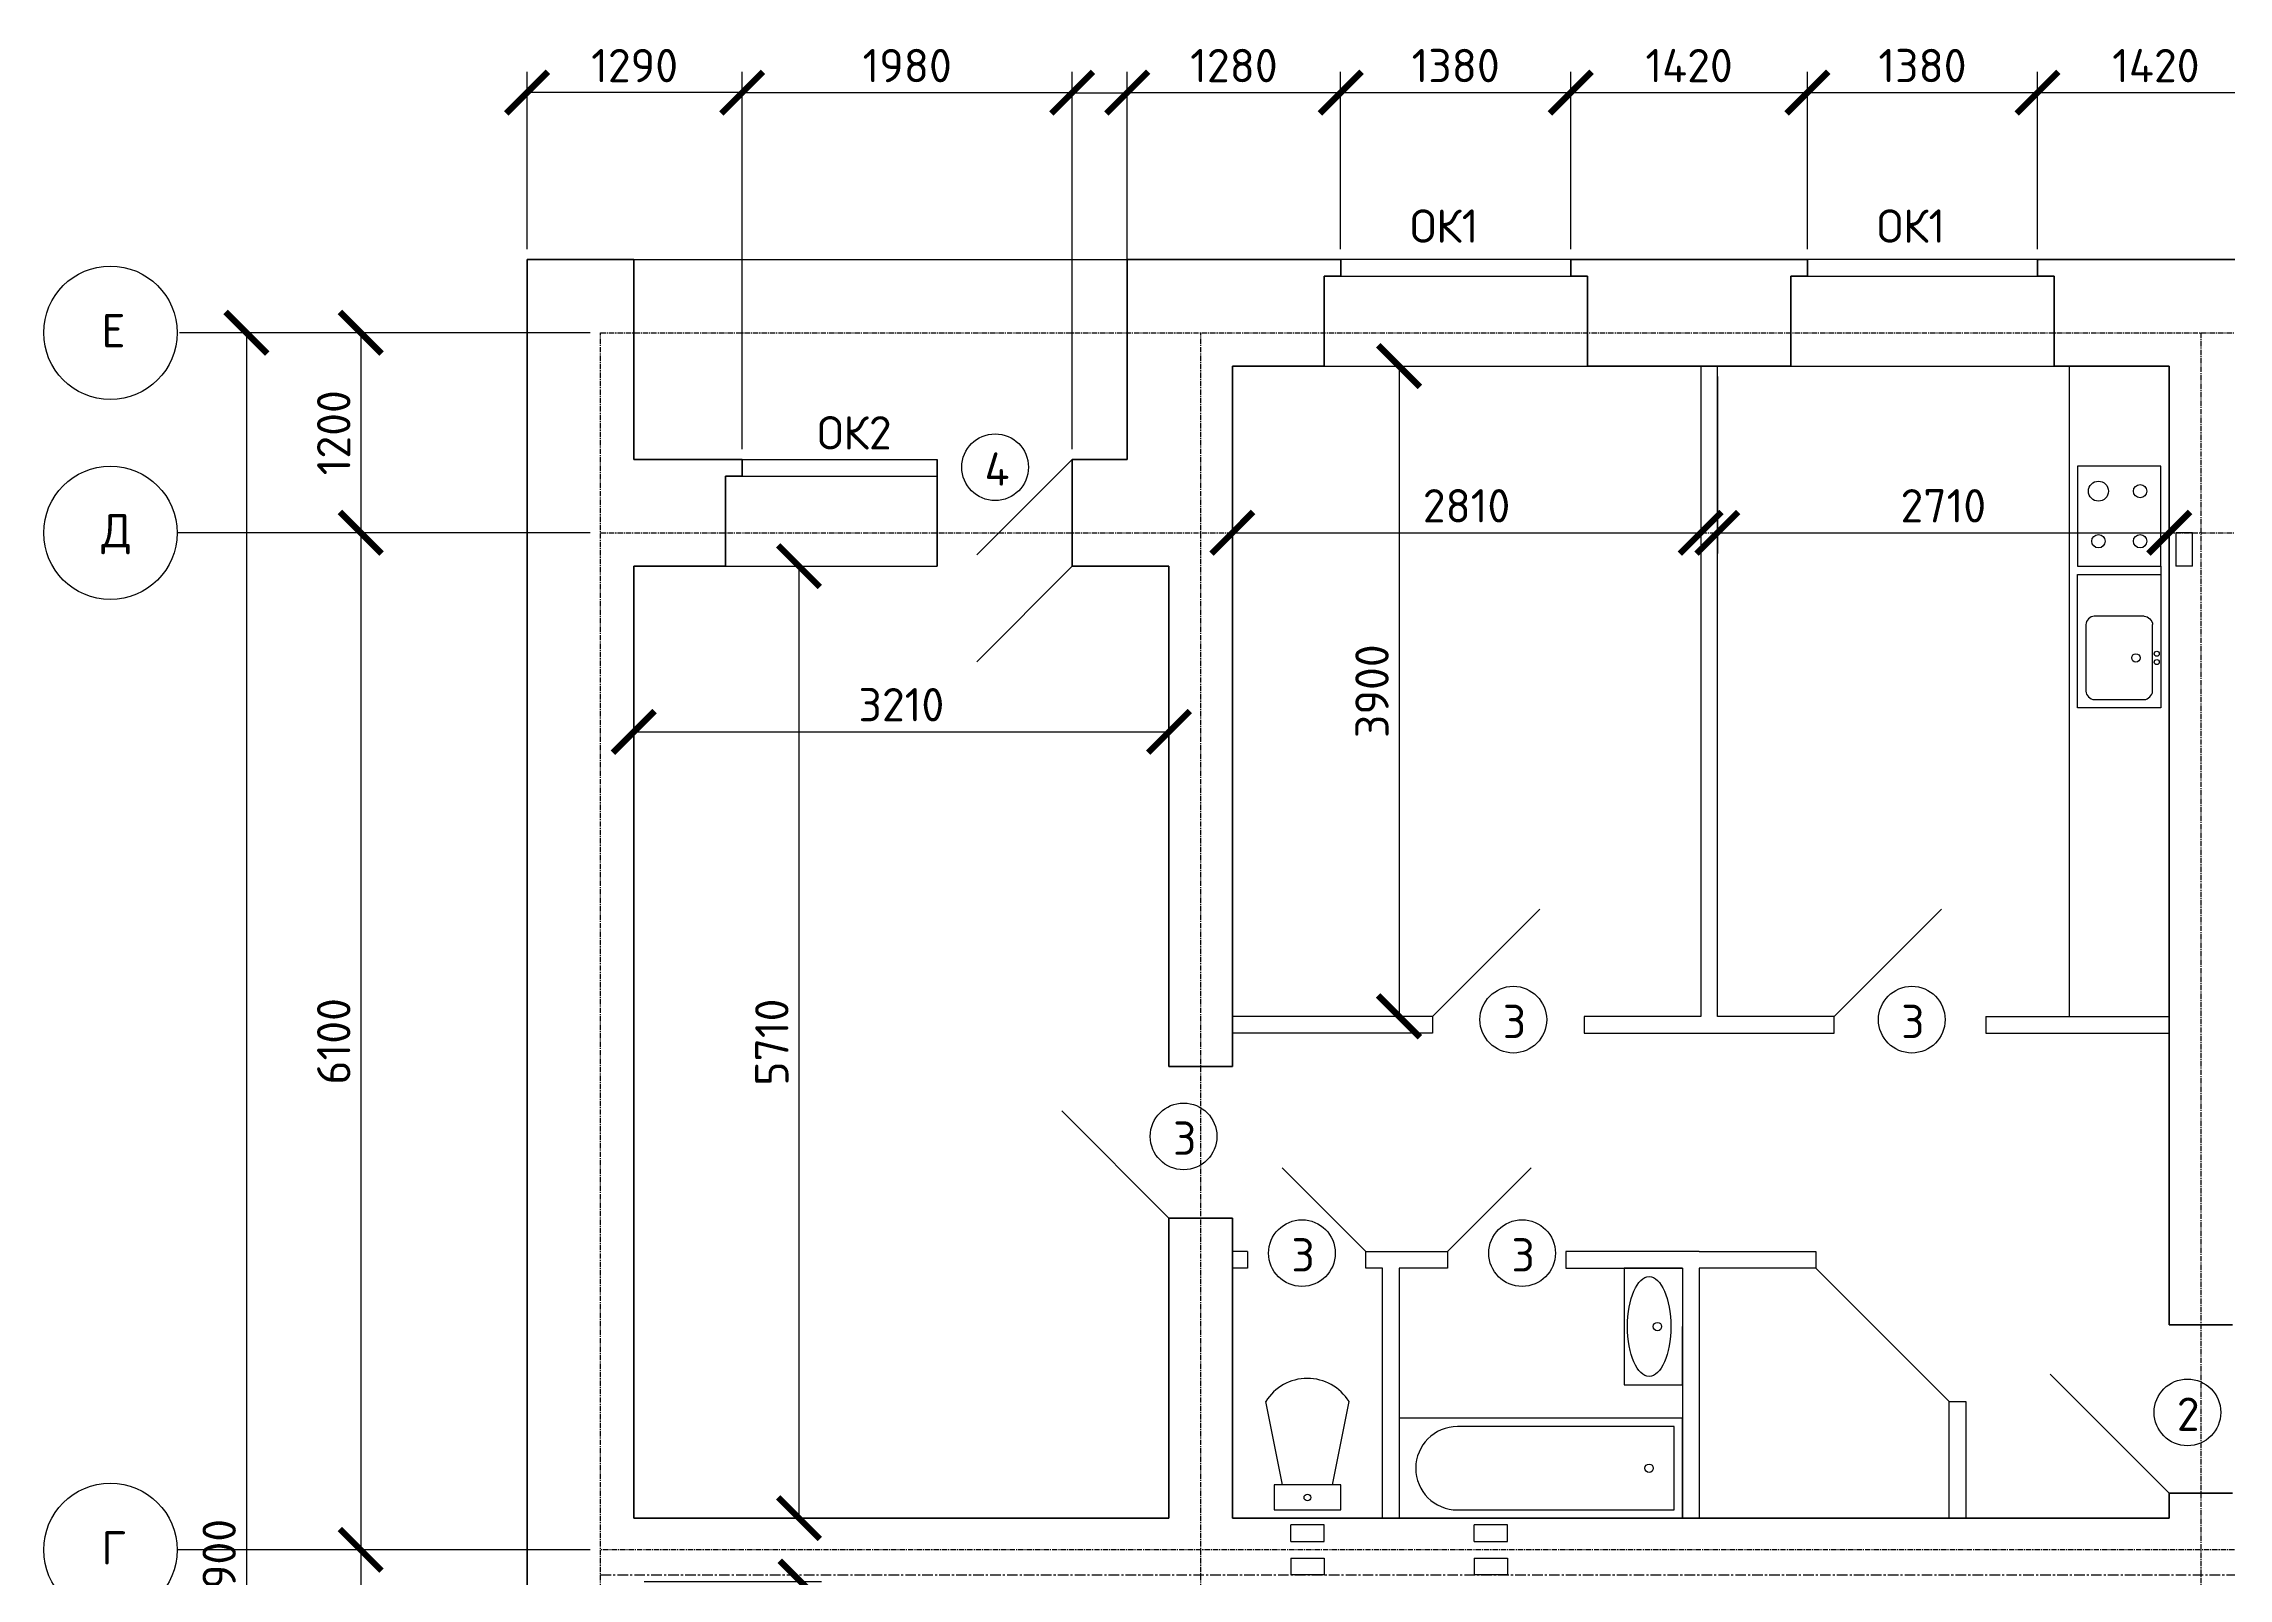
# Model space of a CAD drawing. Header units: millimetres. Extents: x -273369 to 399464, y -35443 to 194245.
# Drawn here: x -41133 to -28029, y 149987 to 159190 of the extents above; entities that cross this region are included whole.
import ezdxf

# ---------------------------------------------------------------- set-up
doc = ezdxf.new("R2010")
doc.units = ezdxf.units.MM
doc.linetypes.add('осевая', pattern=[50.8, 31.75, -6.35, 6.35, -6.35])
doc.linetypes.add('осеваяX2', pattern=[101.6, 63.5, -12.7, 12.7, -12.7])
doc.styles.add('Курс2', font='isocpeur.ttf', dxfattribs={"height": 2.5})
doc.dimstyles.new('Линейный', dxfattribs={"dimscale": 0, "dimtxt": 2, "dimasz": 2.5, "dimexe": 1.25, "dimexo": 0.625, "dimtad": 1, "dimtxsty": 'Курс2', "dimblk": 'ARCHTICK', "dimcen": 2.5, "dimadec": 0, "dimazin": 0, "dimtfac": 1, "dimtmove": 0, "dimatfit": 3, "dimldrblk": 'ARCHTICK', "dimfxl": 1, "dimarcsym": 0})

# ---------------------------------------------------------------- blocks, each defined once
blk = doc.blocks.new('_ArchTick')
at = {"color": 0, "linetype": 'ByBlock', "lineweight": 60, "const_width": 0.15}
blk.add_lwpolyline([(-0.5, -0.5), (0.5, 0.5)], dxfattribs=at)
blk = doc.blocks.new('*D276')
at = {"color": 0, "lineweight": -2, "transparency": 16777216}
for p, q in [((-38233, 157959), (-38233, 159022)), ((-36943, 156759), (-36943, 159022)), ((-36943, 158897), (-38233, 158897))]:
    blk.add_line(p, q, dxfattribs=at)
at = {"layer": 'Defpoints', "color": 0, "transparency": 16777216}
for p in [(-38233, 158897), (-38233, 157897), (-36943, 156697)]:
    blk.add_point(p, dxfattribs=at)
at = {"color": 0, "lineweight": -2, "transparency": 16777216, "xscale": 250, "yscale": 250, "zscale": 250, "rotation": 180}
blk.add_blockref('_ArchTick', (-38233, 158897), dxfattribs=at)
at = {"color": 0, "lineweight": -2, "transparency": 16777216, "xscale": 250, "yscale": 250, "zscale": 250}
blk.add_blockref('_ArchTick', (-36943, 158897), dxfattribs=at)
at = {"color": 0, "transparency": 16777216, "insert": (-37588, 159059), "char_height": 200, "attachment_point": 5, "style": 'Курс2'}
blk.add_mtext('1290', dxfattribs=at)
blk = doc.blocks.new('*D277')
at = {"color": 0, "lineweight": -2, "transparency": 16777216}
for p, q in [((-36943, 156759), (-36943, 159022)), ((-34963, 156759), (-34963, 159022)), ((-36943, 158897), (-34963, 158897))]:
    blk.add_line(p, q, dxfattribs=at)
at = {"layer": 'Defpoints', "color": 0, "transparency": 16777216}
for p in [(-34963, 158897), (-36943, 156697), (-34963, 156697)]:
    blk.add_point(p, dxfattribs=at)
at = {"color": 0, "lineweight": -2, "transparency": 16777216, "xscale": 250, "yscale": 250, "zscale": 250, "rotation": 180}
blk.add_blockref('_ArchTick', (-36943, 158897), dxfattribs=at)
at = {"color": 0, "lineweight": -2, "transparency": 16777216, "xscale": 250, "yscale": 250, "zscale": 250}
blk.add_blockref('_ArchTick', (-34963, 158897), dxfattribs=at)
at = {"color": 0, "transparency": 16777216, "insert": (-35953, 159059), "char_height": 200, "attachment_point": 5, "style": 'Курс2'}
blk.add_mtext('1980', dxfattribs=at)
blk = doc.blocks.new('*D278')
at = {"color": 0, "lineweight": -2, "transparency": 16777216}
for p, q in [((-34633, 156759), (-34633, 159022)), ((-33353, 157959), (-33353, 159022)), ((-34633, 158897), (-33353, 158897))]:
    blk.add_line(p, q, dxfattribs=at)
at = {"layer": 'Defpoints', "color": 0, "transparency": 16777216}
for p in [(-33353, 158897), (-33353, 157897), (-34633, 156697)]:
    blk.add_point(p, dxfattribs=at)
at = {"color": 0, "lineweight": -2, "transparency": 16777216, "xscale": 250, "yscale": 250, "zscale": 250, "rotation": 180}
blk.add_blockref('_ArchTick', (-34633, 158897), dxfattribs=at)
at = {"color": 0, "lineweight": -2, "transparency": 16777216, "xscale": 250, "yscale": 250, "zscale": 250}
blk.add_blockref('_ArchTick', (-33353, 158897), dxfattribs=at)
at = {"color": 0, "transparency": 16777216, "insert": (-33993, 159059), "char_height": 200, "attachment_point": 5, "style": 'Курс2'}
blk.add_mtext('1280', dxfattribs=at)
blk = doc.blocks.new('*D279')
at = {"color": 0, "lineweight": -2, "transparency": 16777216}
for p, q in [((-33353, 157959), (-33353, 159022)), ((-31973, 157959), (-31973, 159022)), ((-33353, 158897), (-31973, 158897))]:
    blk.add_line(p, q, dxfattribs=at)
at = {"layer": 'Defpoints', "color": 0, "transparency": 16777216}
for p in [(-31973, 158897), (-33353, 157897), (-31973, 157897)]:
    blk.add_point(p, dxfattribs=at)
at = {"color": 0, "lineweight": -2, "transparency": 16777216, "xscale": 250, "yscale": 250, "zscale": 250, "rotation": 180}
blk.add_blockref('_ArchTick', (-33353, 158897), dxfattribs=at)
at = {"color": 0, "lineweight": -2, "transparency": 16777216, "xscale": 250, "yscale": 250, "zscale": 250}
blk.add_blockref('_ArchTick', (-31973, 158897), dxfattribs=at)
at = {"color": 0, "transparency": 16777216, "insert": (-32663, 159059), "char_height": 200, "attachment_point": 5, "style": 'Курс2'}
blk.add_mtext('1380', dxfattribs=at)
blk = doc.blocks.new('*D280')
at = {"color": 0, "lineweight": -2, "transparency": 16777216}
for p, q in [((-31973, 157959), (-31973, 159022)), ((-30553, 157959), (-30553, 159022)), ((-31973, 158897), (-30553, 158897))]:
    blk.add_line(p, q, dxfattribs=at)
at = {"layer": 'Defpoints', "color": 0, "transparency": 16777216}
for p in [(-30553, 158897), (-31973, 157897), (-30553, 157897)]:
    blk.add_point(p, dxfattribs=at)
at = {"color": 0, "lineweight": -2, "transparency": 16777216, "xscale": 250, "yscale": 250, "zscale": 250, "rotation": 180}
blk.add_blockref('_ArchTick', (-31973, 158897), dxfattribs=at)
at = {"color": 0, "lineweight": -2, "transparency": 16777216, "xscale": 250, "yscale": 250, "zscale": 250}
blk.add_blockref('_ArchTick', (-30553, 158897), dxfattribs=at)
at = {"color": 0, "transparency": 16777216, "insert": (-31263, 159059), "char_height": 200, "attachment_point": 5, "style": 'Курс2'}
blk.add_mtext('1420', dxfattribs=at)
blk = doc.blocks.new('*D281')
at = {"color": 0, "lineweight": -2, "transparency": 16777216}
for p, q in [((-30553, 157959), (-30553, 159022)), ((-29173, 157959), (-29173, 159022)), ((-30553, 158897), (-29173, 158897))]:
    blk.add_line(p, q, dxfattribs=at)
at = {"layer": 'Defpoints', "color": 0, "transparency": 16777216}
for p in [(-29173, 158897), (-30553, 157897), (-29173, 157897)]:
    blk.add_point(p, dxfattribs=at)
at = {"color": 0, "lineweight": -2, "transparency": 16777216, "xscale": 250, "yscale": 250, "zscale": 250, "rotation": 180}
blk.add_blockref('_ArchTick', (-30553, 158897), dxfattribs=at)
at = {"color": 0, "lineweight": -2, "transparency": 16777216, "xscale": 250, "yscale": 250, "zscale": 250}
blk.add_blockref('_ArchTick', (-29173, 158897), dxfattribs=at)
at = {"color": 0, "transparency": 16777216, "insert": (-29863, 159059), "char_height": 200, "attachment_point": 5, "style": 'Курс2'}
blk.add_mtext('1380', dxfattribs=at)
blk = doc.blocks.new('*D255')
at = {"color": 0, "lineweight": -2, "transparency": 16777216}
for p, q in [((-29173, 157959), (-29173, 159022)), ((-27753, 157959), (-27753, 159022)), ((-29173, 158897), (-27753, 158897))]:
    blk.add_line(p, q, dxfattribs=at)
at = {"layer": 'Defpoints', "color": 0, "transparency": 16777216}
for p in [(-27753, 158897), (-29173, 157897), (-27753, 157897)]:
    blk.add_point(p, dxfattribs=at)
at = {"color": 0, "lineweight": -2, "transparency": 16777216, "xscale": 250, "yscale": 250, "zscale": 250, "rotation": 180}
blk.add_blockref('_ArchTick', (-29173, 158897), dxfattribs=at)
at = {"color": 0, "lineweight": -2, "transparency": 16777216, "xscale": 250, "yscale": 250, "zscale": 250}
blk.add_blockref('_ArchTick', (-27753, 158897), dxfattribs=at)
at = {"color": 0, "transparency": 16777216, "insert": (-28463, 159059), "char_height": 200, "attachment_point": 5, "style": 'Курс2'}
blk.add_mtext('1420', dxfattribs=at)
blk = doc.blocks.new('*D265')
at = {"color": 0, "lineweight": -2, "transparency": 16777216}
for p, q in [((-37530, 149967), (-36468, 149967)), ((-36593, 149967), (-36593, 143957)), ((-37530, 143957), (-36468, 143957))]:
    blk.add_line(p, q, dxfattribs=at)
at = {"layer": 'Defpoints', "color": 0, "transparency": 16777216}
for p in [(-37593, 149967), (-37593, 143957), (-36593, 143957)]:
    blk.add_point(p, dxfattribs=at)
at = {"color": 0, "lineweight": -2, "transparency": 16777216, "xscale": 250, "yscale": 250, "zscale": 250}
for p, rotation in [((-36593, 149967), 90), ((-36593, 143957), 270)]:
    blk.add_blockref('_ArchTick', p, dxfattribs=dict(at, rotation=rotation))
at = {"color": 0, "transparency": 16777216, "insert": (-36755, 146962), "char_height": 200, "attachment_point": 5, "rotation": 90, "style": 'Курс2'}
blk.add_mtext('6010', dxfattribs=at)
blk = doc.blocks.new('*D266')
at = {"color": 0, "lineweight": -2, "transparency": 16777216}
for p, q in [((-37530, 156057), (-36477, 156057)), ((-36602, 150347), (-36602, 156057)), ((-37530, 150347), (-36477, 150347))]:
    blk.add_line(p, q, dxfattribs=at)
at = {"layer": 'Defpoints', "color": 0, "transparency": 16777216}
for p in [(-37593, 156057), (-36602, 156057), (-37593, 150347)]:
    blk.add_point(p, dxfattribs=at)
at = {"color": 0, "lineweight": -2, "transparency": 16777216, "xscale": 250, "yscale": 250, "zscale": 250}
for p, rotation in [((-36602, 156057), 90), ((-36602, 150347), 270)]:
    blk.add_blockref('_ArchTick', p, dxfattribs=dict(at, rotation=rotation))
at = {"color": 0, "transparency": 16777216, "insert": (-36765, 153202), "char_height": 200, "attachment_point": 5, "rotation": 90, "style": 'Курс2'}
blk.add_mtext('5710', dxfattribs=at)
blk = doc.blocks.new('*D267')
at = {"color": 0, "lineweight": -2, "transparency": 16777216}
for p, q in [((-37593, 155994), (-37593, 154938)), ((-34383, 155994), (-34383, 154938)), ((-37593, 155063), (-34383, 155063))]:
    blk.add_line(p, q, dxfattribs=at)
at = {"layer": 'Defpoints', "color": 0, "transparency": 16777216}
for p in [(-37593, 156057), (-34383, 156057), (-34383, 155063)]:
    blk.add_point(p, dxfattribs=at)
at = {"color": 0, "lineweight": -2, "transparency": 16777216, "xscale": 250, "yscale": 250, "zscale": 250, "rotation": 180}
blk.add_blockref('_ArchTick', (-37593, 155063), dxfattribs=at)
at = {"color": 0, "lineweight": -2, "transparency": 16777216, "xscale": 250, "yscale": 250, "zscale": 250}
blk.add_blockref('_ArchTick', (-34383, 155063), dxfattribs=at)
at = {"color": 0, "transparency": 16777216, "insert": (-35988, 155226), "char_height": 200, "attachment_point": 5, "style": 'Курс2'}
blk.add_mtext('3210', dxfattribs=at)
blk = doc.blocks.new('*D268')
at = {"color": 0, "lineweight": -2, "transparency": 16777216}
for p, q in [((-34003, 157194), (-34003, 156132)), ((-31193, 157194), (-31193, 156132)), ((-34003, 156257), (-31193, 156257))]:
    blk.add_line(p, q, dxfattribs=at)
at = {"layer": 'Defpoints', "color": 0, "transparency": 16777216}
for p in [(-34003, 157257), (-31193, 157257), (-31193, 156257)]:
    blk.add_point(p, dxfattribs=at)
at = {"color": 0, "lineweight": -2, "transparency": 16777216, "xscale": 250, "yscale": 250, "zscale": 250, "rotation": 180}
blk.add_blockref('_ArchTick', (-34003, 156257), dxfattribs=at)
at = {"color": 0, "lineweight": -2, "transparency": 16777216, "xscale": 250, "yscale": 250, "zscale": 250}
blk.add_blockref('_ArchTick', (-31193, 156257), dxfattribs=at)
at = {"color": 0, "transparency": 16777216, "insert": (-32598, 156419), "char_height": 200, "attachment_point": 5, "style": 'Курс2'}
blk.add_mtext('2810', dxfattribs=at)
blk = doc.blocks.new('*D269')
at = {"color": 0, "lineweight": -2, "transparency": 16777216}
for p, q in [((-31093, 157194), (-31093, 156132)), ((-28383, 157194), (-28383, 156132)), ((-31093, 156257), (-28383, 156257))]:
    blk.add_line(p, q, dxfattribs=at)
at = {"layer": 'Defpoints', "color": 0, "transparency": 16777216}
for p in [(-31093, 157257), (-28383, 157257), (-28383, 156257)]:
    blk.add_point(p, dxfattribs=at)
at = {"color": 0, "lineweight": -2, "transparency": 16777216, "xscale": 250, "yscale": 250, "zscale": 250, "rotation": 180}
blk.add_blockref('_ArchTick', (-31093, 156257), dxfattribs=at)
at = {"color": 0, "lineweight": -2, "transparency": 16777216, "xscale": 250, "yscale": 250, "zscale": 250}
blk.add_blockref('_ArchTick', (-28383, 156257), dxfattribs=at)
at = {"color": 0, "transparency": 16777216, "insert": (-29738, 156419), "char_height": 200, "attachment_point": 5, "style": 'Курс2'}
blk.add_mtext('2710', dxfattribs=at)
blk = doc.blocks.new('*D222')
at = {"color": 0, "lineweight": -2, "transparency": 16777216}
for p, q in [((-37855, 157457), (-39356, 157457)), ((-39231, 157457), (-39231, 156257)), ((-37855, 156257), (-39356, 156257))]:
    blk.add_line(p, q, dxfattribs=at)
at = {"layer": 'Defpoints', "color": 0, "transparency": 16777216}
for p in [(-37793, 157457), (-39231, 156257), (-37793, 156257)]:
    blk.add_point(p, dxfattribs=at)
at = {"color": 0, "lineweight": -2, "transparency": 16777216, "xscale": 250, "yscale": 250, "zscale": 250}
for p, rotation in [((-39231, 157457), 90), ((-39231, 156257), 270)]:
    blk.add_blockref('_ArchTick', p, dxfattribs=dict(at, rotation=rotation))
at = {"color": 0, "transparency": 16777216, "insert": (-39393, 156857), "char_height": 200, "attachment_point": 5, "rotation": 90, "style": 'Курс2'}
blk.add_mtext('1200', dxfattribs=at)
blk = doc.blocks.new('*D223')
at = {"color": 0, "lineweight": -2, "transparency": 16777216}
for p, q in [((-37855, 156257), (-39356, 156257)), ((-39231, 156257), (-39231, 150157)), ((-37855, 150157), (-39356, 150157))]:
    blk.add_line(p, q, dxfattribs=at)
at = {"layer": 'Defpoints', "color": 0, "transparency": 16777216}
for p in [(-37793, 156257), (-39231, 150157), (-37793, 150157)]:
    blk.add_point(p, dxfattribs=at)
at = {"color": 0, "lineweight": -2, "transparency": 16777216, "xscale": 250, "yscale": 250, "zscale": 250}
for p, rotation in [((-39231, 156257), 90), ((-39231, 150157), 270)]:
    blk.add_blockref('_ArchTick', p, dxfattribs=dict(at, rotation=rotation))
at = {"color": 0, "transparency": 16777216, "insert": (-39393, 153207), "char_height": 200, "attachment_point": 5, "rotation": 90, "style": 'Курс2'}
blk.add_mtext('6100', dxfattribs=at)
blk = doc.blocks.new('*D231')
at = {"color": 0, "lineweight": -2, "transparency": 16777216}
for p, q in [((-37855, 150157), (-39356, 150157)), ((-39231, 150157), (-39231, 147057)), ((-37855, 147057), (-39356, 147057))]:
    blk.add_line(p, q, dxfattribs=at)
at = {"layer": 'Defpoints', "color": 0, "transparency": 16777216}
for p in [(-37793, 150157), (-39231, 147057), (-37793, 147057)]:
    blk.add_point(p, dxfattribs=at)
at = {"color": 0, "lineweight": -2, "transparency": 16777216, "xscale": 250, "yscale": 250, "zscale": 250}
for p, rotation in [((-39231, 150157), 90), ((-39231, 147057), 270)]:
    blk.add_blockref('_ArchTick', p, dxfattribs=dict(at, rotation=rotation))
at = {"color": 0, "transparency": 16777216, "insert": (-39393, 148607), "char_height": 200, "attachment_point": 5, "rotation": 90, "style": 'Курс2'}
blk.add_mtext('3100', dxfattribs=at)
blk = doc.blocks.new('*D234')
at = {"color": 0, "lineweight": -2, "transparency": 16777216}
for p, q in [((-37855, 157457), (-40042, 157457)), ((-39917, 157457), (-39917, 142557)), ((-37855, 142557), (-40042, 142557))]:
    blk.add_line(p, q, dxfattribs=at)
at = {"layer": 'Defpoints', "color": 0, "transparency": 16777216}
for p in [(-37793, 157457), (-39917, 142557), (-37793, 142557)]:
    blk.add_point(p, dxfattribs=at)
at = {"color": 0, "lineweight": -2, "transparency": 16777216, "xscale": 250, "yscale": 250, "zscale": 250}
for p, rotation in [((-39917, 157457), 90), ((-39917, 142557), 270)]:
    blk.add_blockref('_ArchTick', p, dxfattribs=dict(at, rotation=rotation))
at = {"color": 0, "transparency": 16777216, "insert": (-40080, 150007), "char_height": 200, "attachment_point": 5, "rotation": 90, "style": 'Курс2'}
blk.add_mtext('14900', dxfattribs=at)
blk = doc.blocks.new('*D219')
at = {"color": 0, "lineweight": -2, "transparency": 16777216}
for p, q in [((-33940, 157257), (-32878, 157257)), ((-33003, 157257), (-33003, 153357)), ((-33940, 153357), (-32878, 153357))]:
    blk.add_line(p, q, dxfattribs=at)
at = {"layer": 'Defpoints', "color": 0, "transparency": 16777216}
for p in [(-34003, 157257), (-34003, 153357), (-33003, 153357)]:
    blk.add_point(p, dxfattribs=at)
at = {"color": 0, "lineweight": -2, "transparency": 16777216, "xscale": 250, "yscale": 250, "zscale": 250}
for p, rotation in [((-33003, 157257), 90), ((-33003, 153357), 270)]:
    blk.add_blockref('_ArchTick', p, dxfattribs=dict(at, rotation=rotation))
at = {"color": 0, "transparency": 16777216, "insert": (-33165, 155307), "char_height": 200, "attachment_point": 5, "rotation": 90, "style": 'Курс2'}
blk.add_mtext('3900', dxfattribs=at)

msp = doc.modelspace()

# ---------------------------------------------------------------- linework, layer by layer
for p, q in [((-34962.68, 158896.594), (-34632.68, 158896.594)), ((-37592.68, 157896.594), (-34632.68, 157896.594)), ((-31972.68, 157896.594), (-33352.68, 157896.594)), ((-33352.68, 157796.594), (-31972.68, 157796.594)), ((-29172.68, 157896.594), (-30552.68, 157896.594)), ((-30552.68, 157796.594), (-29172.68, 157796.594)), ((-39917.422, 157456.594), (-40317.422, 157456.594)), ((-33452.68, 157256.594), (-31872.68, 157256.594)), ((-31192.68, 157256.594), (-31192.68, 153356.594)), ((-31092.68, 153356.594), (-31092.68, 157256.594)), ((-30652.68, 157256.594), (-29072.68, 157256.594)), ((-29072.68, 157256.594), (-28982.68, 157256.594)), ((-28982.68, 157256.594), (-28982.68, 153356.594)), ((-36942.68, 156696.594), (-35772.68, 156696.594)), ((-36942.68, 156596.594), (-35772.68, 156596.594)), ((-34962.68, 156696.594), (-35535.436, 156123.837)), ((-28432.68, 156656.594), (-28932.68, 156656.594)), ((-28932.68, 156656.594), (-28932.68, 156056.594)), ((-28432.68, 156056.594), (-28432.68, 156656.594)), ((-39230.523, 156256.594), (-40330.523, 156256.594)), ((-28342.68, 156256.594), (-28342.68, 156056.594)), ((-28242.68, 156256.594), (-28342.68, 156256.594)), ((-28242.68, 156056.594), (-28242.68, 156256.594)), ((-37042.68, 156056.594), (-35772.68, 156056.594)), ((-35535.436, 155483.837), (-34962.68, 156056.594)), ((-28932.68, 156056.594), (-28432.68, 156056.594)), ((-28932.68, 155206.594), (-28932.68, 156006.594)), ((-28932.68, 156006.594), (-28432.68, 156006.594)), ((-28432.68, 156056.594), (-28432.68, 156006.594)), ((-28432.68, 156006.594), (-28432.68, 155206.594)), ((-28242.68, 156056.594), (-28342.68, 156056.594)), ((-28882.68, 155706.594), (-28882.68, 155306.594)), ((-28532.68, 155756.594), (-28832.68, 155756.594)), ((-28482.68, 155306.594), (-28482.68, 155706.594)), ((-28432.68, 155206.594), (-28932.68, 155206.594)), ((-28832.68, 155256.594), (-28532.68, 155256.594)), ((-28432.68, 155206.594), (-28582.68, 155206.594)), ((-32159.213, 154000.061), (-32802.68, 153356.594)), ((-30392.68, 153356.594), (-29749.213, 154000.061)), ((-32802.68, 153356.594), (-34002.68, 153356.594)), ((-32802.68, 153356.594), (-32802.68, 153256.594)), ((-31192.68, 153356.594), (-31892.68, 153356.594)), ((-31892.68, 153356.594), (-31892.68, 153256.594)), ((-30392.68, 153356.594), (-31092.68, 153356.594)), ((-30392.68, 153256.594), (-30392.68, 153356.594)), ((-29482.68, 153356.594), (-29482.68, 153256.594)), ((-29482.68, 153356.594), (-28382.68, 153356.594)), ((-32802.68, 153256.594), (-34002.68, 153256.594)), ((-31892.68, 153256.594), (-31192.68, 153256.594)), ((-31192.68, 153256.594), (-30392.68, 153256.594)), ((-29482.68, 153256.594), (-28382.68, 153256.594)), ((-34382.68, 152146.594), (-35026.147, 152790.061)), ((-33202.68, 151946.594), (-33704.726, 152448.639)), ((-32210.634, 152448.639), (-32712.68, 151946.594)), ((-33912.68, 151946.594), (-34002.68, 151946.594)), ((-33912.68, 151946.594), (-33912.68, 151846.594)), ((-33202.68, 151846.594), (-33202.68, 151946.594)), ((-33202.68, 151946.594), (-32712.68, 151946.594)), ((-32712.68, 151946.594), (-32712.68, 151846.594)), ((-31202.68, 151946.594), (-32002.68, 151946.594)), ((-32002.68, 151946.594), (-32002.68, 151846.594)), ((-31202.68, 151946.594), (-30502.68, 151946.594)), ((-30502.68, 151946.594), (-30502.68, 151846.594)), ((-33912.68, 151846.594), (-34002.68, 151846.594)), ((-33102.68, 151846.594), (-33202.68, 151846.594)), ((-33102.68, 150346.594), (-33102.68, 151846.594)), ((-32712.68, 151846.594), (-33002.68, 151846.594)), ((-33002.68, 151846.594), (-33002.68, 150346.594)), ((-32002.68, 151846.594), (-31302.68, 151846.594)), ((-31302.68, 151846.594), (-31652.68, 151846.594)), ((-31652.68, 151846.594), (-31652.68, 151146.594)), ((-31302.68, 151846.594), (-31302.68, 150346.594)), ((-30502.68, 151846.594), (-31202.68, 151846.594)), ((-31202.68, 151846.594), (-31202.68, 150346.594)), ((-29702.68, 151046.594), (-30502.68, 151846.594)), ((-31302.68, 151146.594), (-31302.68, 151496.594)), ((-31652.68, 151146.594), (-31302.68, 151146.594)), ((-28382.68, 150496.594), (-29096.858, 151210.771)), ((-33702.68, 150546.594), (-33802.68, 151046.594)), ((-33402.68, 150546.594), (-33302.68, 151046.594)), ((-29702.68, 150346.594), (-29702.68, 151046.594)), ((-29702.68, 151046.594), (-29602.68, 151046.594)), ((-29602.68, 151046.594), (-29602.68, 150346.594)), ((-31302.68, 150946.594), (-33002.68, 150946.594)), ((-31352.68, 150896.594), (-32652.68, 150896.594)), ((-31352.68, 150396.594), (-31352.68, 150896.594)), ((-31302.68, 150346.594), (-31302.68, 150946.594)), ((-34002.68, 150346.594), (-34002.68, 150446.594)), ((-33352.68, 150546.594), (-33752.68, 150546.594)), ((-33752.68, 150546.594), (-33752.68, 150396.594)), ((-33752.68, 150546.594), (-33752.68, 150546.594)), ((-33352.68, 150396.594), (-33352.68, 150546.594)), ((-33752.68, 150396.594), (-33352.68, 150396.594)), ((-33652.68, 150206.594), (-33652.68, 150306.594)), ((-33452.68, 150306.594), (-33652.68, 150306.594)), ((-33452.68, 150206.594), (-33452.68, 150306.594)), ((-32652.68, 150396.594), (-31352.68, 150396.594)), ((-32552.68, 150206.594), (-32552.68, 150306.594)), ((-32352.68, 150306.594), (-32552.68, 150306.594)), ((-32352.68, 150206.594), (-32352.68, 150306.594)), ((-31302.68, 150346.594), (-31352.68, 150346.594)), ((-33652.68, 150206.594), (-33452.68, 150206.594)), ((-32552.68, 150206.594), (-32352.68, 150206.594)), ((-39230.523, 150156.594), (-40330.523, 150156.594)), ((-33652.68, 150106.594), (-33452.68, 150106.594)), ((-33652.68, 150106.594), (-33652.68, 150006.594)), ((-33452.68, 150106.594), (-33452.68, 150006.594)), ((-32552.68, 150106.594), (-32352.68, 150106.594)), ((-32552.68, 150106.594), (-32552.68, 150006.594)), ((-32352.68, 150106.594), (-32352.68, 150006.594)), ((-33452.68, 150006.594), (-33652.68, 150006.594)), ((-32352.68, 150006.594), (-32552.68, 150006.594))]:
    msp.add_line(p, q)
at = {"lineweight": 60}
for p, q in [((-38232.68, 157896.594), (-38232.68, 142116.594)), ((-38232.68, 157896.594), (-37592.68, 157896.594)), ((-37592.68, 157896.594), (-37592.68, 156696.594)), ((-34632.68, 157896.594), (-34632.68, 156696.594)), ((-34632.68, 157896.594), (-33352.68, 157896.594)), ((-33352.68, 157796.594), (-33452.68, 157796.594)), ((-33452.68, 157796.594), (-33452.68, 157256.594)), ((-33352.68, 157896.594), (-33352.68, 157796.594)), ((-30552.68, 157896.594), (-31972.68, 157896.594)), ((-31972.68, 157896.594), (-31972.68, 157796.594)), ((-31972.68, 157796.594), (-31872.68, 157796.594)), ((-31872.68, 157796.594), (-31872.68, 157256.594)), ((-30652.68, 157256.594), (-30652.68, 157796.594)), ((-30652.68, 157796.594), (-30552.68, 157796.594)), ((-30552.68, 157796.594), (-30552.68, 157896.594)), ((-27752.68, 157896.594), (-29172.68, 157896.594)), ((-29172.68, 157896.594), (-29172.68, 157796.594)), ((-29172.68, 157796.594), (-29072.68, 157796.594)), ((-29072.68, 157796.594), (-29072.68, 157256.594)), ((-34002.68, 157256.594), (-34002.68, 153056.594)), ((-33452.68, 157256.594), (-34002.68, 157256.594)), ((-31872.68, 157256.594), (-30652.68, 157256.594)), ((-29072.68, 157256.594), (-28382.68, 157256.594)), ((-28382.68, 157256.594), (-28382.68, 151506.594)), ((-37592.68, 156696.594), (-36942.68, 156696.594)), ((-36942.68, 156596.594), (-37042.68, 156596.594)), ((-37042.68, 156596.594), (-37042.68, 156056.594)), ((-36942.68, 156696.594), (-36942.68, 156596.594)), ((-35772.68, 156696.594), (-35772.68, 156056.594)), ((-34962.68, 156696.594), (-34632.68, 156696.594)), ((-34962.68, 156696.594), (-34962.68, 156056.594)), ((-37592.68, 156056.594), (-37592.68, 150346.594)), ((-37592.68, 156056.594), (-37042.68, 156056.594)), ((-34962.68, 156056.594), (-34382.68, 156056.594)), ((-34382.68, 156056.594), (-34382.68, 153056.594)), ((-34002.68, 153056.594), (-34382.68, 153056.594)), ((-34382.68, 152146.594), (-34382.68, 150346.594)), ((-34002.68, 152146.594), (-34382.68, 152146.594)), ((-34002.68, 152146.594), (-34002.68, 150346.594)), ((-28382.68, 151506.594), (-28002.68, 151506.594)), ((-28382.68, 150496.594), (-28382.68, 150346.594)), ((-28382.68, 150496.594), (-28002.68, 150496.594)), ((-37592.68, 150346.594), (-34382.68, 150346.594)), ((-34002.68, 150346.594), (-28382.68, 150346.594))]:
    msp.add_line(p, q, dxfattribs=at)
at = {"color": 116, "linetype": 'осевая', "true_color": 0x136734}
for p, q in [((-37792.68, 142556.594), (-37792.68, 157456.594)), ((-34192.68, 142556.594), (-34192.68, 157456.594)), ((-28192.68, 157456.594), (-28192.68, 142556.594))]:
    msp.add_line(p, q, dxfattribs=at)
at = {"color": 217, "linetype": 'осевая', "true_color": 0x93278f}
for p, q in [((-37792.68, 157456.594), (-24892.68, 157456.594)), ((-37792.68, 156256.594), (-24892.68, 156256.594)), ((-24892.68, 150156.594), (-37792.68, 150156.594))]:
    msp.add_line(p, q, dxfattribs=at)
at = {"color": 242, "linetype": 'осеваяX2', "true_color": 0xcd2027}
msp.add_line((-37792.68, 150006.594), (-24892.68, 150006.594), dxfattribs=at)
for centre, radius in [((-40732.68, 157456.594), 400), ((-35425.68, 156650.381), 200), ((-40732.68, 156256.594), 400), ((-28807.68, 156506.594), 60), ((-28557.68, 156506.594), 40), ((-28807.68, 156206.594), 40), ((-28557.68, 156206.594), 40), ((-28457.68, 155531.594), 15), ((-28582.68, 155506.594), 25), ((-28457.68, 155481.594), 15), ((-32317.264, 153337.041), 200), ((-29927.132, 153337.041), 200), ((-34295.043, 152637.041), 200), ((-33585.004, 151937.041), 200), ((-32264.778, 151937.041), 200), ((-31452.68, 151496.594), 25), ((-28273.787, 150981.855), 200), ((-31502.68, 150646.594), 25), ((-40732.68, 150156.594), 400), ((-33552.68, 150471.594), 20)]:
    msp.add_circle(centre, radius)
for centre, radius, start, end in [((-33552.68, 150890.771), 294.586, 31.9349473, 148.0650527), ((-32652.68, 150646.594), 250, 90, 270)]:
    msp.add_arc(centre, radius, start, end)
msp.add_ellipse((-31502.68, 151496.594), major_axis=(0, 300), ratio=0.433333333, start_param=-1.570796327, end_param=4.71238898)
for points in [[(-28832.68, 155756.594), (-28856.25, 155756.594), (-28882.68, 155730.164), (-28882.68, 155706.594)], [(-28532.68, 155756.594), (-28509.11, 155756.594), (-28482.68, 155730.164), (-28482.68, 155706.594)], [(-28882.68, 155306.594), (-28882.68, 155283.023), (-28856.25, 155256.594), (-28832.68, 155256.594)], [(-28532.68, 155256.594), (-28509.11, 155256.594), (-28482.68, 155283.023), (-28482.68, 155306.594)]]:
    msp.add_open_spline(points, degree=3)

# ---------------------------------------------------------------- texts
at = {"style": 'Курс2'}
for p in [(-32936.44, 157996.594), (-30136.44, 157996.594)]:
    msp.add_text('ОК1', height=200, rotation=360, dxfattribs=at).set_placement(p)
for s, p in [('Е', (-40787.265, 157369.316)), ('ОК2', (-36492.68, 156756.594)), ('4', (-35489.389, 156539.513)), ('Д', (-40787.265, 156169.316)), ('3', (-32380.973, 153226.174)), ('3', (-29990.841, 153226.174)), ('3', (-34358.751, 152526.174)), ('3', (-33648.713, 151826.174)), ('3', (-32328.487, 151826.174)), ('2', (-28337.496, 150870.988)), ('Г', (-40787.265, 150069.316))]:
    msp.add_text(s, height=200, dxfattribs=at).set_placement(p)

# ---------------------------------------------------------------- dimensions: what is measured, and where the dimension line sits
for base, p1, p2, picture, middle in [((-38232.68, 158896.594), (-36942.68, 156696.594), (-38232.68, 157896.594), '*D276', (-37587.68, 159059.094)), ((-34962.68, 158896.594), (-36942.68, 156696.594), (-34962.68, 156696.594), '*D277', (-35952.68, 159059.094)), ((-33352.68, 158896.594), (-34632.68, 156696.594), (-33352.68, 157896.594), '*D278', (-33992.68, 159059.094)), ((-31972.68, 158896.594), (-33352.68, 157896.594), (-31972.68, 157896.594), '*D279', (-32662.68, 159059.094)), ((-30552.68, 158896.594), (-31972.68, 157896.594), (-30552.68, 157896.594), '*D280', (-31262.68, 159059.094)), ((-29172.68, 158896.594), (-30552.68, 157896.594), (-29172.68, 157896.594), '*D281', (-29862.68, 159059.094)), ((-27752.68, 158896.594), (-29172.68, 157896.594), (-27752.68, 157896.594), '*D255', (-28462.68, 159059.094)), ((-31192.68, 156256.594), (-34002.68, 157256.594), (-31192.68, 157256.594), '*D268', (-32597.68, 156419.094)), ((-28382.68, 156256.594), (-31092.68, 157256.594), (-28382.68, 157256.594), '*D269', (-29737.68, 156419.094)), ((-34382.68, 155063.306), (-37592.68, 156056.594), (-34382.68, 156056.594), '*D267', (-35987.68, 155225.806))]:
    dim = msp.add_linear_dim(base=base, p1=p1, p2=p2, dimstyle='Линейный')
    dim.commit()
    dim.dimension.update_dxf_attribs({"geometry": picture, "text_midpoint": middle})
for base, p1, p2, picture, middle in [((-39917.422, 142556.594), (-37792.68, 157456.594), (-37792.68, 142556.594), '*D234', (-40079.922, 150006.594)), ((-39230.523, 156256.594), (-37792.68, 157456.594), (-37792.68, 156256.594), '*D222', (-39393.023, 156856.594)), ((-33002.68, 153356.594), (-34002.68, 157256.594), (-34002.68, 153356.594), '*D219', (-33165.18, 155306.594)), ((-39230.523, 150156.594), (-37792.68, 156256.594), (-37792.68, 150156.594), '*D223', (-39393.023, 153206.594)), ((-36602.246, 156056.594), (-37592.68, 150346.594), (-37592.68, 156056.594), '*D266', (-36764.746, 153201.594)), ((-39230.523, 147056.594), (-37792.68, 150156.594), (-37792.68, 147056.594), '*D231', (-39393.023, 148606.594)), ((-36592.68, 143956.594), (-37592.68, 149966.594), (-37592.68, 143956.594), '*D265', (-36755.18, 146961.594))]:
    dim = msp.add_linear_dim(base=base, p1=p1, p2=p2, angle=90, dimstyle='Линейный')
    dim.commit()
    dim.dimension.update_dxf_attribs({"geometry": picture, "text_midpoint": middle})

doc.saveas('drawing.dxf')
